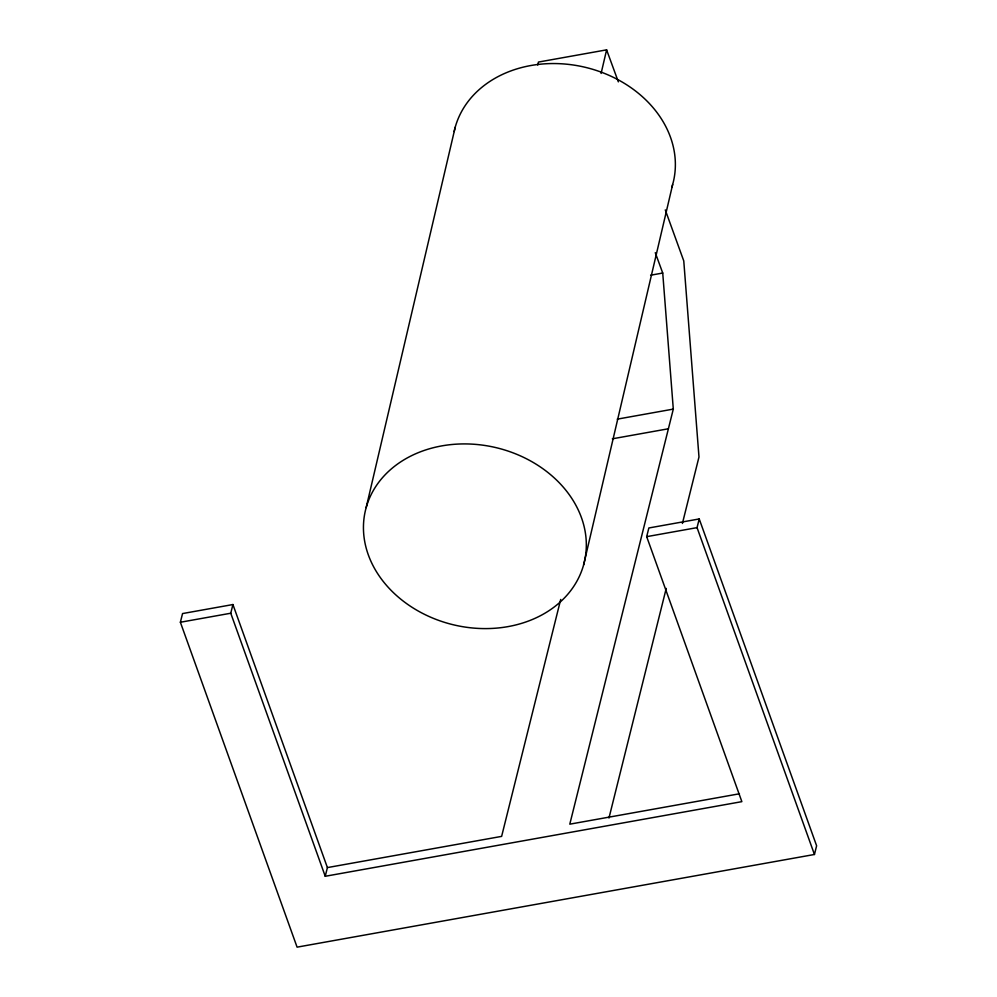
<?xml version="1.0" encoding="UTF-8"?>
<svg xmlns="http://www.w3.org/2000/svg" width="997" height="997" viewBox="0 0 997 997"><rect width="100%" height="100%" fill="white"/><g stroke="black" fill="none" stroke-linecap="round" stroke-linejoin="round"><path stroke-width="1.5" d="M366.173 507.573L455.218 127.217M537.744 65.017L538.442 62.063L606.612 49.85L618.339 81.854M601.091 73.454L606.612 49.85M583.606 564.913A112.462 91.113 13.2 0 0 441.771 445.896A112.462 91.113 13.2 0 0 399.298 597.938A112.462 91.113 13.2 0 0 583.606 564.913L672.651 184.557M180.382 622.253L182.551 613.566L232.924 604.543L327.402 867.589L325.234 876.276L741.855 801.65L646.679 536.66L648.848 527.974L699.221 518.951L816.618 845.792L814.449 854.479L297.081 947.15L180.382 622.253L230.756 613.23L232.924 604.543M560.7 599.446L501.628 836.383L327.402 867.589M739.438 793.786L569.798 824.17L673.299 409.106L662.731 273.041L655.266 252.677M608.968 818.038L666.22 588.417M682.409 523.462L698.984 456.987L683.768 260.927L665.273 209.893M814.449 854.479L697.053 527.637L699.221 518.951M650.605 275.209L662.731 273.041M617.243 419.151L673.299 409.106M612.332 438.817L668.389 428.772M646.679 536.66L697.053 527.637M230.756 613.23L325.234 876.276M454.146 131.542A112.462 91.113 13.2 0 1 587.569 67.883A112.462 91.113 13.2 0 1 671.791 187.399"/></g></svg>
